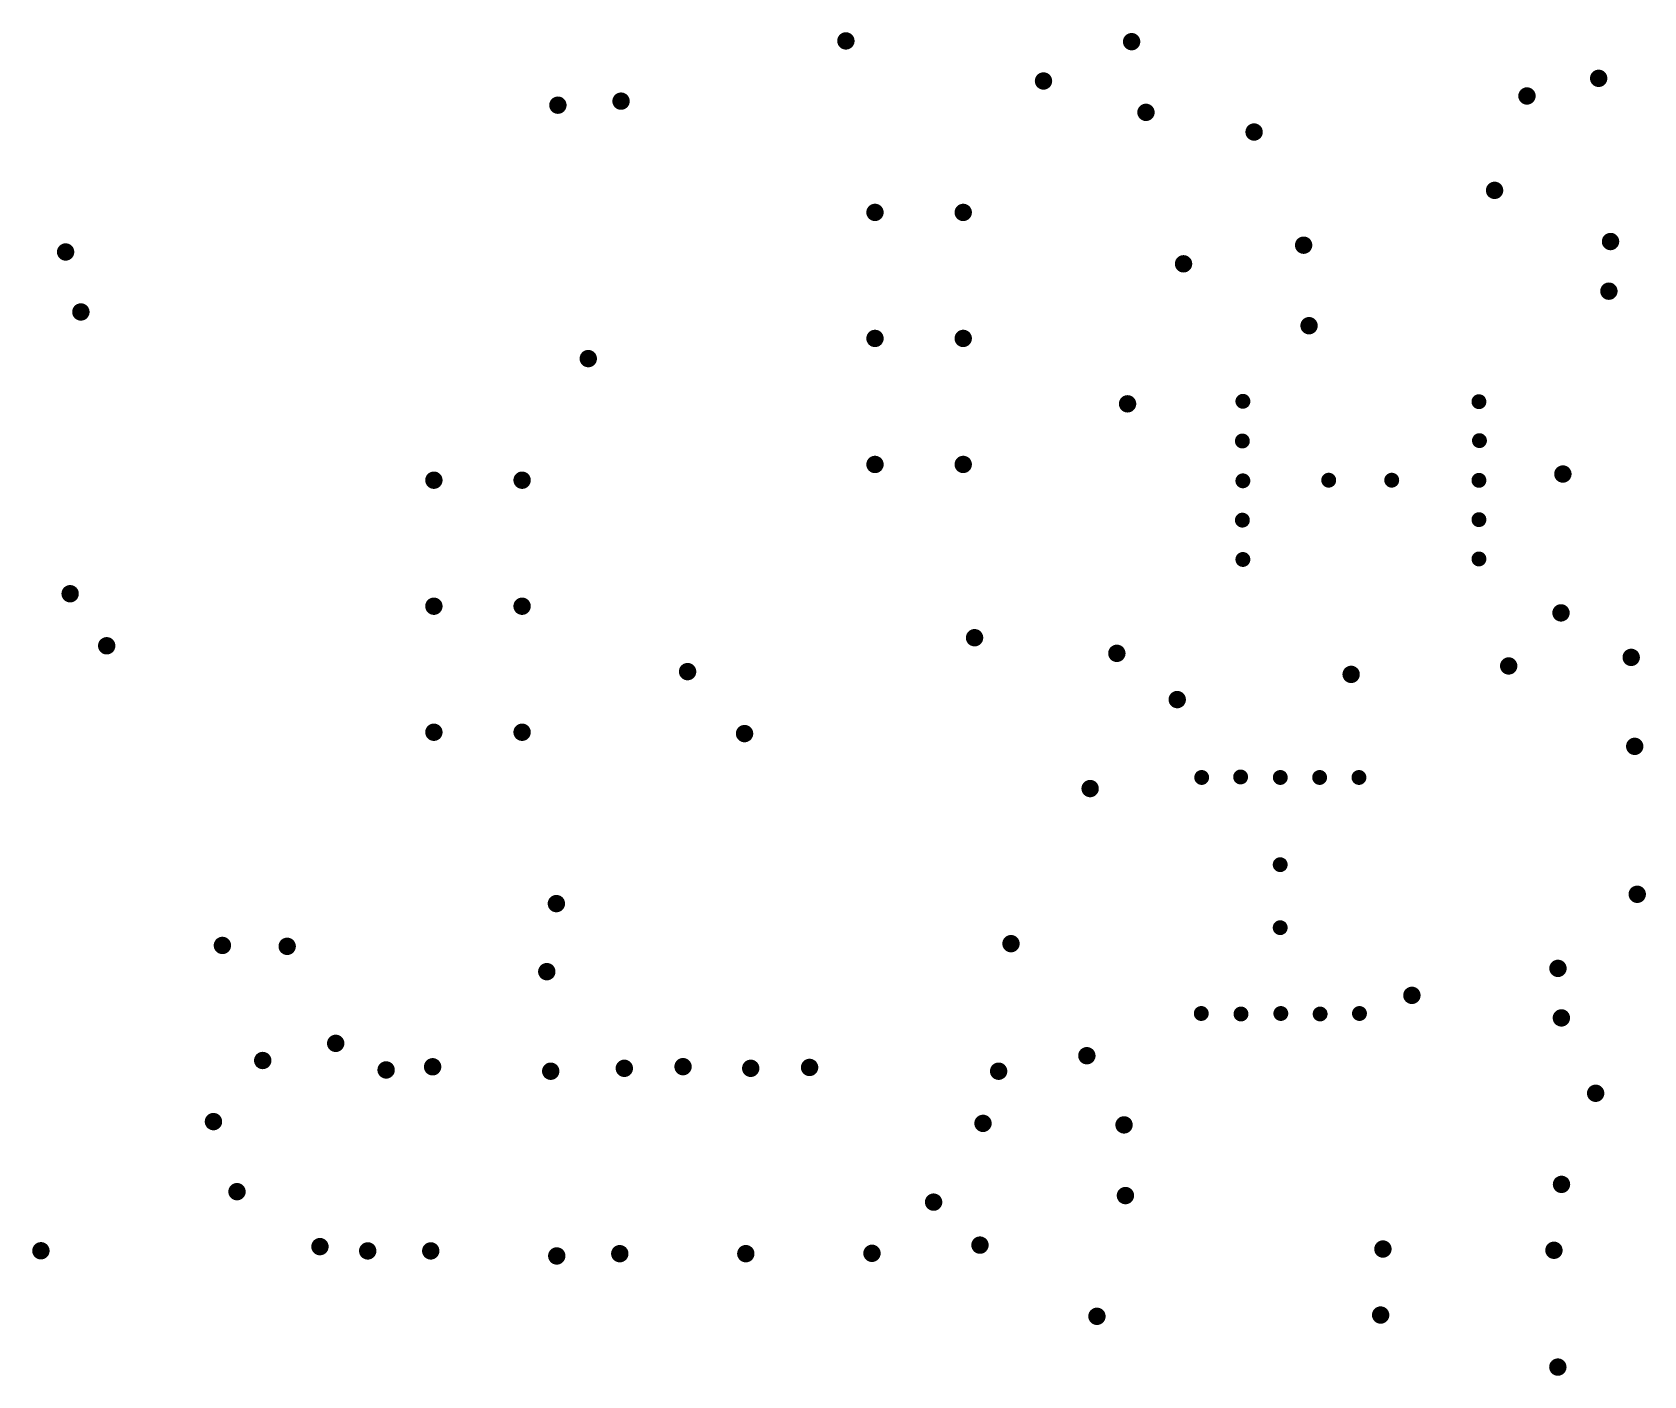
# Model space of a CAD drawing. Header units: inches. Extents: x -10 to 237, y -10 to 218.
# Drawn here: x 172.49 to 204.96, y 138.68 to 165.76 of the extents above; entities that cross this region are included whole.
import ezdxf

# ---------------------------------------------------------------- set-up
doc = ezdxf.new("R2010")
doc.units = ezdxf.units.IN
doc.header["$MEASUREMENT"] = 0
doc.layers.get('0').update_dxf_attribs({"color": 1})
doc.layers.add('1_DRL', color=12, linetype='Continuous')

# ---------------------------------------------------------------- blocks, each defined once
blk = doc.blocks.new('D10ROUND0_3X0_3')
at = {"const_width": 0.15}
blk.add_lwpolyline([(0.075, 0, 1), (-0.075, 0, 1), (0.075, 0)], format="xyb", dxfattribs=at)
blk = doc.blocks.new('D11ROUND0_35001X0_35001')
at = {"const_width": 0.175005}
blk.add_lwpolyline([(0.087502, 0, 1), (-0.087502, 0, 1), (0.087502, 0)], format="xyb", dxfattribs=at)

msp = doc.modelspace()

# ---------------------------------------------------------------- block references
at = {"layer": '1_DRL'}
for name, p in [('D11ROUND0_35001X0_35001', (188.88403, 165.58671)), ('D11ROUND0_35001X0_35001', (194.64221, 165.57147)), ('D11ROUND0_35001X0_35001', (204.05545, 164.83233)), ('D11ROUND0_35001X0_35001', (192.86675, 164.77899)), ('D11ROUND0_35001X0_35001', (183.08013, 164.29131)), ('D11ROUND0_35001X0_35001', (184.35267, 164.37259)), ('D11ROUND0_35001X0_35001', (202.61019, 164.47673)), ('D11ROUND0_35001X0_35001', (194.93177, 164.14653)), ('D11ROUND0_35001X0_35001', (197.11109, 163.75029)), ('D11ROUND0_35001X0_35001', (201.95741, 162.57427)), ('D11ROUND0_35001X0_35001', (189.47077, 162.12977)), ('D11ROUND0_35001X0_35001', (191.24877, 162.12977)), ('D11ROUND0_35001X0_35001', (173.15889, 161.33221)), ('D11ROUND0_35001X0_35001', (198.10931, 161.46937)), ('D11ROUND0_35001X0_35001', (204.29421, 161.54303)), ('D11ROUND0_35001X0_35001', (195.68869, 161.09345)), ('D11ROUND0_35001X0_35001', (204.26119, 160.54227)), ('D11ROUND0_35001X0_35001', (173.46623, 160.12317)), ('D11ROUND0_35001X0_35001', (198.21853, 159.84631)), ('D11ROUND0_35001X0_35001', (189.47077, 159.58977)), ('D11ROUND0_35001X0_35001', (191.24877, 159.58977)), ('D11ROUND0_35001X0_35001', (183.69227, 159.18337)), ('D11ROUND0_35001X0_35001', (194.56093, 158.27151)), ('D10ROUND0_3X0_3', (196.88503, 158.32231)), ('D10ROUND0_3X0_3', (201.64245, 158.31469)), ('D10ROUND0_3X0_3', (196.87487, 157.52221)), ('D10ROUND0_3X0_3', (201.65261, 157.52983)), ('D11ROUND0_35001X0_35001', (189.47077, 157.04977)), ('D11ROUND0_35001X0_35001', (191.24877, 157.04977)), ('D11ROUND0_35001X0_35001', (180.58077, 156.73227)), ('D11ROUND0_35001X0_35001', (182.35877, 156.73227)), ('D10ROUND0_3X0_3', (198.61477, 156.73227)), ('D10ROUND0_3X0_3', (199.88477, 156.73227)), ('D10ROUND0_3X0_3', (201.64245, 156.72973)), ('D11ROUND0_35001X0_35001', (203.33409, 156.85673)), ('D10ROUND0_3X0_3', (196.88503, 156.71957)), ('D10ROUND0_3X0_3', (196.87487, 155.92709)), ('D10ROUND0_3X0_3', (201.64245, 155.93725)), ('D10ROUND0_3X0_3', (196.88503, 155.13461)), ('D10ROUND0_3X0_3', (201.64245, 155.14477)), ('D11ROUND0_35001X0_35001', (173.25033, 154.44373)), ('D11ROUND0_35001X0_35001', (180.58077, 154.19227)), ('D11ROUND0_35001X0_35001', (182.35877, 154.19227)), ('D11ROUND0_35001X0_35001', (203.29599, 154.05765)), ('D11ROUND0_35001X0_35001', (191.47737, 153.55727)), ('D11ROUND0_35001X0_35001', (173.98693, 153.39471)), ('D11ROUND0_35001X0_35001', (194.34503, 153.24231)), ('D11ROUND0_35001X0_35001', (204.71077, 153.16103)), ('D11ROUND0_35001X0_35001', (185.69379, 152.87401)), ('D11ROUND0_35001X0_35001', (199.06689, 152.81813)), ('D11ROUND0_35001X0_35001', (202.24189, 152.98831)), ('D11ROUND0_35001X0_35001', (195.56169, 152.31013)), ('D11ROUND0_35001X0_35001', (180.58077, 151.65227)), ('D11ROUND0_35001X0_35001', (182.35877, 151.65227)), ('D11ROUND0_35001X0_35001', (186.84187, 151.62433)), ('D11ROUND0_35001X0_35001', (204.78189, 151.36779)), ('D10ROUND0_3X0_3', (196.05445, 150.74041)), ('D10ROUND0_3X0_3', (196.83931, 150.75057)), ('D10ROUND0_3X0_3', (197.63941, 150.74041)), ('D10ROUND0_3X0_3', (198.43189, 150.74041)), ('D10ROUND0_3X0_3', (199.22437, 150.74041)), ('D11ROUND0_35001X0_35001', (193.80655, 150.51689)), ('D10ROUND0_3X0_3', (197.63687, 148.98273)), ('D11ROUND0_35001X0_35001', (204.83269, 148.38583)), ('D11ROUND0_35001X0_35001', (183.04965, 148.19787)), ('D10ROUND0_3X0_3', (197.63687, 147.71273)), ('D11ROUND0_35001X0_35001', (176.31865, 147.35459)), ('D11ROUND0_35001X0_35001', (177.62421, 147.33681)), ('D11ROUND0_35001X0_35001', (192.21143, 147.39015)), ('D11ROUND0_35001X0_35001', (182.85661, 146.82627)), ('D11ROUND0_35001X0_35001', (203.23503, 146.89231)), ('D11ROUND0_35001X0_35001', (200.29117, 146.34875)), ('D10ROUND0_3X0_3', (196.04683, 145.98299)), ('D10ROUND0_3X0_3', (196.84693, 145.97283)), ('D10ROUND0_3X0_3', (197.64957, 145.98299)), ('D10ROUND0_3X0_3', (198.44205, 145.97283)), ('D10ROUND0_3X0_3', (199.23453, 145.98299)), ('D11ROUND0_35001X0_35001', (203.30361, 145.89409)), ('D11ROUND0_35001X0_35001', (178.60211, 145.38101)), ('D11ROUND0_35001X0_35001', (177.13145, 145.03557)), ('D11ROUND0_35001X0_35001', (193.74051, 145.13209)), ('D11ROUND0_35001X0_35001', (179.61811, 144.84507)), ('D11ROUND0_35001X0_35001', (180.55537, 144.90857)), ('D11ROUND0_35001X0_35001', (182.93535, 144.81967)), ('D11ROUND0_35001X0_35001', (184.41871, 144.87809)), ('D11ROUND0_35001X0_35001', (185.60235, 144.91111)), ('D11ROUND0_35001X0_35001', (186.96633, 144.87809)), ('D11ROUND0_35001X0_35001', (188.15251, 144.89587)), ('D11ROUND0_35001X0_35001', (191.96251, 144.81967)), ('D11ROUND0_35001X0_35001', (203.99449, 144.37517)), ('D11ROUND0_35001X0_35001', (176.13831, 143.80367)), ('D11ROUND0_35001X0_35001', (191.64755, 143.76811)), ('D11ROUND0_35001X0_35001', (194.48981, 143.73763)), ('D11ROUND0_35001X0_35001', (203.30615, 142.53875)), ('D11ROUND0_35001X0_35001', (176.61329, 142.39143)), ('D11ROUND0_35001X0_35001', (190.65187, 142.18061)), ('D11ROUND0_35001X0_35001', (194.51775, 142.31269)), ('D11ROUND0_35001X0_35001', (172.66105, 141.20017)), ('D11ROUND0_35001X0_35001', (178.28461, 141.28399)), ('D11ROUND0_35001X0_35001', (179.24727, 141.19763)), ('D11ROUND0_35001X0_35001', (180.51727, 141.19763)), ('D11ROUND0_35001X0_35001', (184.32727, 141.14175)), ('D11ROUND0_35001X0_35001', (186.86727, 141.14175)), ('D11ROUND0_35001X0_35001', (189.40981, 141.14937)), ('D11ROUND0_35001X0_35001', (191.58659, 141.31447)), ('D11ROUND0_35001X0_35001', (199.70697, 141.23573)), ('D11ROUND0_35001X0_35001', (203.15375, 141.21033)), ('D11ROUND0_35001X0_35001', (183.05727, 141.09603)), ('D11ROUND0_35001X0_35001', (193.94371, 139.87937)), ('D11ROUND0_35001X0_35001', (199.66125, 139.90477)), ('D11ROUND0_35001X0_35001', (203.23249, 138.85575))]:
    msp.add_blockref(name, p, dxfattribs=at)

doc.saveas('drawing.dxf')
